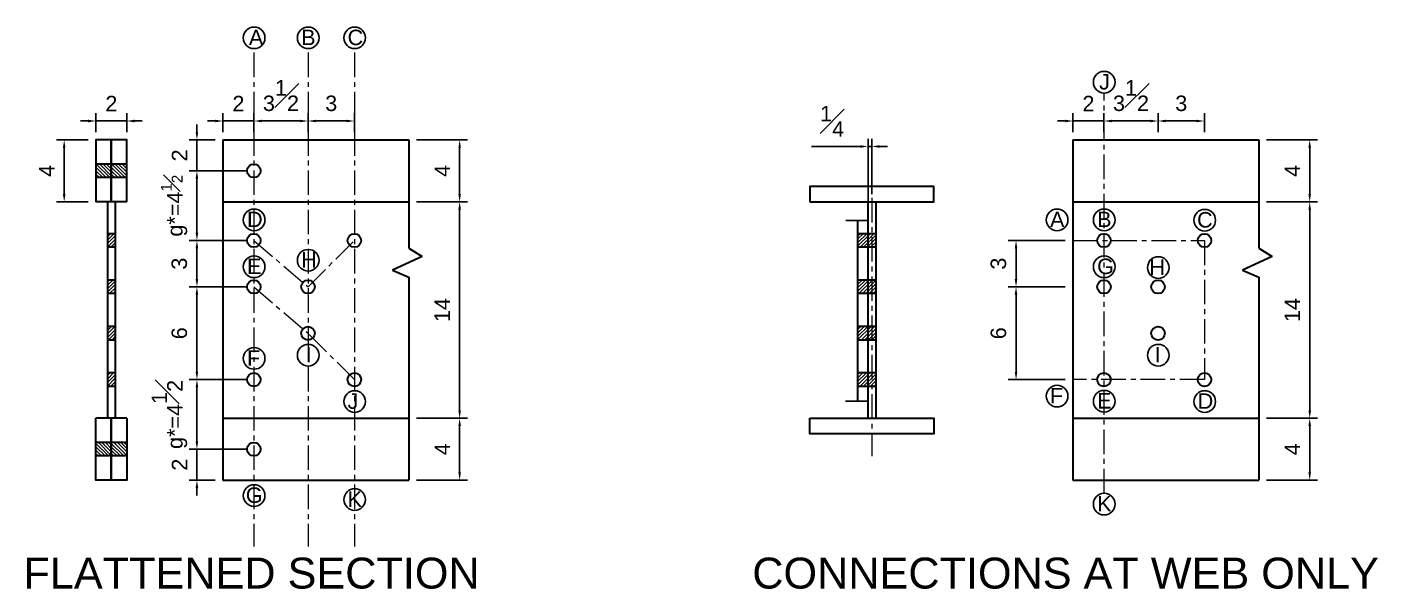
# Model space of a CAD drawing. Header units: inches. Extents: x 2116 to 2390, y 1770 to 1807.
# Drawn here: x 2182 to 2269.3, y 1769.9 to 1806.3 of the extents above; entities that cross this region are included whole.
import ezdxf

# ---------------------------------------------------------------- set-up
doc = ezdxf.new("R2010")
doc.units = ezdxf.units.IN
doc.linetypes.add('CENTER', pattern=[50.8, 31.75, -6.35, 6.35, -6.35])
doc.layers.add('SectionLine', color=253, linetype='CENTER', lineweight=18)
doc.layers.add('Steel', color=1, linetype='Continuous', lineweight=30)
doc.styles.get("Standard").update_dxf_attribs({"font": 'arial.ttf'})
doc.dimstyles.new('ISO-25', dxfattribs={"dimtxt": 1, "dimasz": 0.5, "dimexe": 0.5, "dimexo": 0.5, "dimtad": 1, "dimdec": 4, "dimzin": 1, "dimdsep": 46, "dimlunit": 5, "dimtxsty": 'Standard', "dimcen": 0.5, "dimadec": 0, "dimazin": 0, "dimtfac": 1, "dimtdec": 4, "dimtmove": 0, "dimatfit": 3, "dimfxl": 1, "dimfrac": 1, "dimarcsym": 0})
pattern_1 = [(45, (35.07352, 0), (-0.1122532015, 0.1122532015), [])]

# ---------------------------------------------------------------- blocks, each defined once
blk = doc.blocks.new('*D1')
at = {"color": 0, "lineweight": -2, "transparency": 16777216}
for p, q in [((2196.176, 1796.96), (2192.494, 1796.96)), ((2192.994, 1792.96), (2192.994, 1796.46)), ((2196.176, 1792.46), (2192.494, 1792.46))]:
    blk.add_line(p, q, dxfattribs=at)
at = {"color": 0, "transparency": 16777216}
for points in [[(2192.911, 1796.46), (2193.077, 1796.46), (2192.994, 1796.96)], [(2192.911, 1792.96), (2193.077, 1792.96), (2192.994, 1792.46)]]:
    blk.add_solid(points, dxfattribs=at)
at = {"layer": 'Defpoints', "color": 0, "transparency": 16777216}
for p in [(2192.994, 1796.96), (2196.676, 1796.96), (2196.676, 1792.46)]:
    blk.add_point(p, dxfattribs=at)
at = {"color": 0, "transparency": 16777216, "insert": (2191.519, 1794.71), "char_height": 1, "attachment_point": 5, "rotation": 90}
blk.add_mtext('g*=4{\\H0.7x;\\S1#2;}', dxfattribs=at)
blk = doc.blocks.new('*D14')
at = {"color": 0, "lineweight": -2, "transparency": 16777216}
for p, q in [((2196.176, 1792.46), (2192.494, 1792.46)), ((2192.994, 1791.96), (2192.994, 1789.96)), ((2196.176, 1789.46), (2192.494, 1789.46))]:
    blk.add_line(p, q, dxfattribs=at)
at = {"color": 0, "transparency": 16777216}
for points in [[(2192.911, 1791.96), (2193.077, 1791.96), (2192.994, 1792.46)], [(2192.911, 1789.96), (2193.077, 1789.96), (2192.994, 1789.46)]]:
    blk.add_solid(points, dxfattribs=at)
at = {"layer": 'Defpoints', "color": 0, "transparency": 16777216}
for p in [(2196.676, 1792.46), (2192.994, 1789.46), (2196.676, 1789.46)]:
    blk.add_point(p, dxfattribs=at)
at = {"color": 0, "transparency": 16777216, "insert": (2191.858, 1790.96), "char_height": 1, "attachment_point": 5, "rotation": 90}
blk.add_mtext('3', dxfattribs=at)
blk = doc.blocks.new('*D15')
at = {"color": 0, "lineweight": -2, "transparency": 16777216}
for p, q in [((2196.176, 1789.46), (2192.494, 1789.46)), ((2192.994, 1788.96), (2192.994, 1783.96)), ((2196.176, 1783.46), (2192.494, 1783.46))]:
    blk.add_line(p, q, dxfattribs=at)
at = {"color": 0, "transparency": 16777216}
for points in [[(2192.911, 1788.96), (2193.077, 1788.96), (2192.994, 1789.46)], [(2192.911, 1783.96), (2193.077, 1783.96), (2192.994, 1783.46)]]:
    blk.add_solid(points, dxfattribs=at)
at = {"layer": 'Defpoints', "color": 0, "transparency": 16777216}
for p in [(2196.676, 1789.46), (2192.994, 1783.46), (2196.676, 1783.46)]:
    blk.add_point(p, dxfattribs=at)
at = {"color": 0, "transparency": 16777216, "insert": (2191.858, 1786.46), "char_height": 1, "attachment_point": 5, "rotation": 90}
blk.add_mtext('6', dxfattribs=at)
blk = doc.blocks.new('*D16')
at = {"color": 0, "lineweight": -2, "transparency": 16777216}
for p, q in [((2196.176, 1783.46), (2192.494, 1783.46)), ((2192.994, 1782.96), (2192.994, 1779.46)), ((2196.176, 1778.96), (2192.494, 1778.96))]:
    blk.add_line(p, q, dxfattribs=at)
at = {"color": 0, "transparency": 16777216}
for points in [[(2192.911, 1782.96), (2193.077, 1782.96), (2192.994, 1783.46)], [(2192.911, 1779.46), (2193.077, 1779.46), (2192.994, 1778.96)]]:
    blk.add_solid(points, dxfattribs=at)
at = {"layer": 'Defpoints', "color": 0, "transparency": 16777216}
for p in [(2196.676, 1783.46), (2192.994, 1778.96), (2196.676, 1778.96)]:
    blk.add_point(p, dxfattribs=at)
at = {"color": 0, "transparency": 16777216, "insert": (2191.218, 1781.21), "char_height": 1, "attachment_point": 5, "rotation": 90}
blk.add_mtext('g*=4{\\H1.000000x;\\S1#2;}', dxfattribs=at)
blk = doc.blocks.new('*D17')
at = {"color": 0, "lineweight": -2, "transparency": 16777216}
for p, q in [((2192.994, 1779.46), (2192.994, 1779.96)), ((2196.176, 1778.96), (2192.494, 1778.96)), ((2192.994, 1778.96), (2192.994, 1776.96)), ((2194.176, 1776.96), (2192.494, 1776.96)), ((2192.994, 1776.46), (2192.994, 1775.96))]:
    blk.add_line(p, q, dxfattribs=at)
at = {"color": 0, "transparency": 16777216}
for points in [[(2192.911, 1779.46), (2193.077, 1779.46), (2192.994, 1778.96)], [(2192.911, 1776.46), (2193.077, 1776.46), (2192.994, 1776.96)]]:
    blk.add_solid(points, dxfattribs=at)
at = {"layer": 'Defpoints', "color": 0, "transparency": 16777216}
for p in [(2196.676, 1778.96), (2192.994, 1776.96), (2194.676, 1776.96)]:
    blk.add_point(p, dxfattribs=at)
at = {"color": 0, "transparency": 16777216, "insert": (2191.867, 1777.96), "char_height": 1, "attachment_point": 5, "rotation": 90}
blk.add_mtext('2', dxfattribs=at)
blk = doc.blocks.new('*D18')
at = {"color": 0, "lineweight": -2, "transparency": 16777216}
for p, q in [((2192.994, 1799.46), (2192.994, 1799.96)), ((2194.176, 1798.96), (2192.494, 1798.96)), ((2192.994, 1796.96), (2192.994, 1798.96)), ((2196.176, 1796.96), (2192.494, 1796.96)), ((2192.994, 1796.46), (2192.994, 1795.96))]:
    blk.add_line(p, q, dxfattribs=at)
at = {"color": 0, "transparency": 16777216}
for points in [[(2192.911, 1799.46), (2193.077, 1799.46), (2192.994, 1798.96)], [(2192.911, 1796.46), (2193.077, 1796.46), (2192.994, 1796.96)]]:
    blk.add_solid(points, dxfattribs=at)
at = {"layer": 'Defpoints', "color": 0, "transparency": 16777216}
for p in [(2192.994, 1798.96), (2194.676, 1798.96), (2196.676, 1796.96)]:
    blk.add_point(p, dxfattribs=at)
at = {"color": 0, "transparency": 16777216, "insert": (2191.867, 1797.96), "char_height": 1, "attachment_point": 5, "rotation": 90}
blk.add_mtext('2', dxfattribs=at)
blk = doc.blocks.new('*D19')
at = {"color": 0, "lineweight": -2, "transparency": 16777216}
for p, q in [((2196.676, 1799.46), (2196.676, 1800.686)), ((2197.176, 1800.186), (2199.676, 1800.186)), ((2200.176, 1799.46), (2200.176, 1800.686))]:
    blk.add_line(p, q, dxfattribs=at)
at = {"color": 0, "transparency": 16777216}
for points in [[(2197.176, 1800.269), (2197.176, 1800.102), (2196.676, 1800.186)], [(2199.676, 1800.269), (2199.676, 1800.102), (2200.176, 1800.186)]]:
    blk.add_solid(points, dxfattribs=at)
at = {"layer": 'Defpoints', "color": 0, "transparency": 16777216}
for p in [(2200.176, 1800.186), (2196.676, 1798.96), (2200.176, 1798.96)]:
    blk.add_point(p, dxfattribs=at)
at = {"color": 0, "transparency": 16777216, "insert": (2198.426, 1801.824), "char_height": 1, "attachment_point": 5}
blk.add_mtext('3{\\H1.000000x;\\S1#2;}', dxfattribs=at)
blk = doc.blocks.new('*D20')
at = {"color": 0, "lineweight": -2, "transparency": 16777216}
for p, q in [((2200.176, 1799.46), (2200.176, 1800.686)), ((2200.676, 1800.186), (2202.676, 1800.186)), ((2203.176, 1799.46), (2203.176, 1800.686))]:
    blk.add_line(p, q, dxfattribs=at)
at = {"color": 0, "transparency": 16777216}
for points in [[(2200.676, 1800.269), (2200.676, 1800.102), (2200.176, 1800.186)], [(2202.676, 1800.269), (2202.676, 1800.102), (2203.176, 1800.186)]]:
    blk.add_solid(points, dxfattribs=at)
at = {"layer": 'Defpoints', "color": 0, "transparency": 16777216}
for p in [(2203.176, 1800.186), (2200.176, 1798.96), (2203.176, 1798.96)]:
    blk.add_point(p, dxfattribs=at)
at = {"color": 0, "transparency": 16777216, "insert": (2201.676, 1801.322), "char_height": 1, "attachment_point": 5}
blk.add_mtext('3', dxfattribs=at)
blk = doc.blocks.new('*D21')
at = {"color": 0, "lineweight": -2, "transparency": 16777216}
for p, q in [((2194.176, 1800.186), (2193.676, 1800.186)), ((2194.676, 1799.46), (2194.676, 1800.686)), ((2196.676, 1800.186), (2194.676, 1800.186)), ((2196.676, 1799.46), (2196.676, 1800.686)), ((2197.176, 1800.186), (2197.676, 1800.186))]:
    blk.add_line(p, q, dxfattribs=at)
at = {"color": 0, "transparency": 16777216}
for points in [[(2194.176, 1800.269), (2194.176, 1800.102), (2194.676, 1800.186)], [(2197.176, 1800.269), (2197.176, 1800.102), (2196.676, 1800.186)]]:
    blk.add_solid(points, dxfattribs=at)
at = {"layer": 'Defpoints', "color": 0, "transparency": 16777216}
for p in [(2194.676, 1800.186), (2194.676, 1798.96), (2196.676, 1798.96)]:
    blk.add_point(p, dxfattribs=at)
at = {"color": 0, "transparency": 16777216, "insert": (2195.676, 1801.313), "char_height": 1, "attachment_point": 5}
blk.add_mtext('2', dxfattribs=at)
blk = doc.blocks.new('*D22')
at = {"color": 0, "lineweight": -2, "transparency": 16777216}
for p, q in [((2185.961, 1800.186), (2185.461, 1800.186)), ((2186.461, 1799.46), (2186.461, 1800.686)), ((2188.461, 1800.186), (2186.461, 1800.186)), ((2188.461, 1799.46), (2188.461, 1800.686)), ((2188.961, 1800.186), (2189.461, 1800.186))]:
    blk.add_line(p, q, dxfattribs=at)
at = {"color": 0, "transparency": 16777216}
for points in [[(2185.961, 1800.269), (2185.961, 1800.102), (2186.461, 1800.186)], [(2188.961, 1800.269), (2188.961, 1800.102), (2188.461, 1800.186)]]:
    blk.add_solid(points, dxfattribs=at)
at = {"layer": 'Defpoints', "color": 0, "transparency": 16777216}
for p in [(2186.461, 1800.186), (2186.461, 1798.96), (2188.461, 1798.96)]:
    blk.add_point(p, dxfattribs=at)
at = {"color": 0, "transparency": 16777216, "insert": (2187.461, 1801.313), "char_height": 1, "attachment_point": 5}
blk.add_mtext('2', dxfattribs=at)
blk = doc.blocks.new('*D23')
at = {"color": 0, "lineweight": -2, "transparency": 16777216}
for p, q in [((2185.961, 1798.96), (2183.913, 1798.96)), ((2184.413, 1798.46), (2184.413, 1795.46)), ((2185.961, 1794.96), (2183.913, 1794.96))]:
    blk.add_line(p, q, dxfattribs=at)
at = {"color": 0, "transparency": 16777216}
for points in [[(2184.329, 1798.46), (2184.496, 1798.46), (2184.413, 1798.96)], [(2184.329, 1795.46), (2184.496, 1795.46), (2184.413, 1794.96)]]:
    blk.add_solid(points, dxfattribs=at)
at = {"layer": 'Defpoints', "color": 0, "transparency": 16777216}
for p in [(2186.461, 1798.96), (2184.413, 1794.96), (2186.461, 1794.96)]:
    blk.add_point(p, dxfattribs=at)
at = {"color": 0, "transparency": 16777216, "insert": (2183.288, 1796.96), "char_height": 1, "attachment_point": 5, "rotation": 90}
blk.add_mtext('4', dxfattribs=at)
blk = doc.blocks.new('*D24')
at = {"color": 0, "lineweight": -2, "transparency": 16777216}
for p, q in [((2207.194, 1798.96), (2210.479, 1798.96)), ((2209.979, 1798.46), (2209.979, 1795.46)), ((2207.194, 1794.96), (2210.479, 1794.96))]:
    blk.add_line(p, q, dxfattribs=at)
at = {"color": 0, "transparency": 16777216}
for points in [[(2209.896, 1798.46), (2210.062, 1798.46), (2209.979, 1798.96)], [(2209.896, 1795.46), (2210.062, 1795.46), (2209.979, 1794.96)]]:
    blk.add_solid(points, dxfattribs=at)
at = {"layer": 'Defpoints', "color": 0, "transparency": 16777216}
for p in [(2206.694, 1798.96), (2206.694, 1794.96), (2209.979, 1794.96)]:
    blk.add_point(p, dxfattribs=at)
at = {"color": 0, "transparency": 16777216, "insert": (2208.854, 1796.96), "char_height": 1, "attachment_point": 5, "rotation": 90}
blk.add_mtext('4', dxfattribs=at)
blk = doc.blocks.new('*D25')
at = {"color": 0, "lineweight": -2, "transparency": 16777216}
for p, q in [((2207.194, 1794.96), (2210.479, 1794.96)), ((2209.979, 1794.46), (2209.979, 1781.46)), ((2207.194, 1780.96), (2210.479, 1780.96))]:
    blk.add_line(p, q, dxfattribs=at)
at = {"color": 0, "transparency": 16777216}
for points in [[(2209.896, 1794.46), (2210.062, 1794.46), (2209.979, 1794.96)], [(2209.896, 1781.46), (2210.062, 1781.46), (2209.979, 1780.96)]]:
    blk.add_solid(points, dxfattribs=at)
at = {"layer": 'Defpoints', "color": 0, "transparency": 16777216}
for p in [(2206.694, 1794.96), (2206.694, 1780.96), (2209.979, 1780.96)]:
    blk.add_point(p, dxfattribs=at)
at = {"color": 0, "transparency": 16777216, "insert": (2208.852, 1787.96), "char_height": 1, "attachment_point": 5, "rotation": 90}
blk.add_mtext('14', dxfattribs=at)
blk = doc.blocks.new('*D26')
at = {"color": 0, "lineweight": -2, "transparency": 16777216}
for p, q in [((2207.194, 1780.96), (2210.479, 1780.96)), ((2209.979, 1780.46), (2209.979, 1777.46)), ((2207.194, 1776.96), (2210.479, 1776.96))]:
    blk.add_line(p, q, dxfattribs=at)
at = {"color": 0, "transparency": 16777216}
for points in [[(2209.896, 1780.46), (2210.062, 1780.46), (2209.979, 1780.96)], [(2209.896, 1777.46), (2210.062, 1777.46), (2209.979, 1776.96)]]:
    blk.add_solid(points, dxfattribs=at)
at = {"layer": 'Defpoints', "color": 0, "transparency": 16777216}
for p in [(2206.694, 1780.96), (2206.694, 1776.96), (2209.979, 1776.96)]:
    blk.add_point(p, dxfattribs=at)
at = {"color": 0, "transparency": 16777216, "insert": (2208.854, 1778.96), "char_height": 1, "attachment_point": 5, "rotation": 90}
blk.add_mtext('4', dxfattribs=at)
blk = doc.blocks.new('*D33')
at = {"color": 0, "lineweight": -2, "transparency": 16777216}
for p, q in [((2249.131, 1792.46), (2245.45, 1792.46)), ((2245.95, 1791.96), (2245.95, 1789.96)), ((2249.131, 1789.46), (2245.45, 1789.46))]:
    blk.add_line(p, q, dxfattribs=at)
at = {"color": 0, "transparency": 16777216}
for points in [[(2245.866, 1791.96), (2246.033, 1791.96), (2245.95, 1792.46)], [(2245.866, 1789.96), (2246.033, 1789.96), (2245.95, 1789.46)]]:
    blk.add_solid(points, dxfattribs=at)
at = {"layer": 'Defpoints', "color": 0, "transparency": 16777216}
for p in [(2249.631, 1792.46), (2245.95, 1789.46), (2249.631, 1789.46)]:
    blk.add_point(p, dxfattribs=at)
at = {"color": 0, "transparency": 16777216, "insert": (2244.814, 1790.96), "char_height": 1, "attachment_point": 5, "rotation": 90}
blk.add_mtext('3', dxfattribs=at)
blk = doc.blocks.new('*D34')
at = {"color": 0, "lineweight": -2, "transparency": 16777216}
for p, q in [((2249.131, 1789.46), (2245.45, 1789.46)), ((2245.95, 1788.96), (2245.95, 1783.96)), ((2249.131, 1783.46), (2245.45, 1783.46))]:
    blk.add_line(p, q, dxfattribs=at)
at = {"color": 0, "transparency": 16777216}
for points in [[(2245.866, 1788.96), (2246.033, 1788.96), (2245.95, 1789.46)], [(2245.866, 1783.96), (2246.033, 1783.96), (2245.95, 1783.46)]]:
    blk.add_solid(points, dxfattribs=at)
at = {"layer": 'Defpoints', "color": 0, "transparency": 16777216}
for p in [(2249.631, 1789.46), (2245.95, 1783.46), (2249.631, 1783.46)]:
    blk.add_point(p, dxfattribs=at)
at = {"color": 0, "transparency": 16777216, "insert": (2244.814, 1786.46), "char_height": 1, "attachment_point": 5, "rotation": 90}
blk.add_mtext('6', dxfattribs=at)
blk = doc.blocks.new('*D38')
at = {"color": 0, "lineweight": -2, "transparency": 16777216}
for p, q in [((2251.631, 1799.46), (2251.631, 1800.686)), ((2252.131, 1800.186), (2254.631, 1800.186)), ((2255.131, 1799.46), (2255.131, 1800.686))]:
    blk.add_line(p, q, dxfattribs=at)
at = {"color": 0, "transparency": 16777216}
for points in [[(2252.131, 1800.269), (2252.131, 1800.102), (2251.631, 1800.186)], [(2254.631, 1800.269), (2254.631, 1800.102), (2255.131, 1800.186)]]:
    blk.add_solid(points, dxfattribs=at)
at = {"layer": 'Defpoints', "color": 0, "transparency": 16777216}
for p in [(2255.131, 1800.186), (2251.631, 1798.96), (2255.131, 1798.96)]:
    blk.add_point(p, dxfattribs=at)
at = {"color": 0, "transparency": 16777216, "insert": (2253.381, 1801.824), "char_height": 1, "attachment_point": 5}
blk.add_mtext('3{\\H1.000000x;\\S1#2;}', dxfattribs=at)
blk = doc.blocks.new('*D39')
at = {"color": 0, "lineweight": -2, "transparency": 16777216}
for p, q in [((2255.131, 1799.46), (2255.131, 1800.686)), ((2255.631, 1800.186), (2257.631, 1800.186)), ((2258.131, 1799.46), (2258.131, 1800.686))]:
    blk.add_line(p, q, dxfattribs=at)
at = {"color": 0, "transparency": 16777216}
for points in [[(2255.631, 1800.269), (2255.631, 1800.102), (2255.131, 1800.186)], [(2257.631, 1800.269), (2257.631, 1800.102), (2258.131, 1800.186)]]:
    blk.add_solid(points, dxfattribs=at)
at = {"layer": 'Defpoints', "color": 0, "transparency": 16777216}
for p in [(2258.131, 1800.186), (2255.131, 1798.96), (2258.131, 1798.96)]:
    blk.add_point(p, dxfattribs=at)
at = {"color": 0, "transparency": 16777216, "insert": (2256.631, 1801.322), "char_height": 1, "attachment_point": 5}
blk.add_mtext('3', dxfattribs=at)
blk = doc.blocks.new('*D31')
at = {"color": 0, "lineweight": -2, "transparency": 16777216}
for p, q in [((2249.131, 1800.186), (2248.631, 1800.186)), ((2249.631, 1799.46), (2249.631, 1800.686)), ((2251.631, 1800.186), (2249.631, 1800.186)), ((2251.631, 1799.46), (2251.631, 1800.686)), ((2252.131, 1800.186), (2252.631, 1800.186))]:
    blk.add_line(p, q, dxfattribs=at)
at = {"color": 0, "transparency": 16777216}
for points in [[(2249.131, 1800.269), (2249.131, 1800.102), (2249.631, 1800.186)], [(2252.131, 1800.269), (2252.131, 1800.102), (2251.631, 1800.186)]]:
    blk.add_solid(points, dxfattribs=at)
at = {"layer": 'Defpoints', "color": 0, "transparency": 16777216}
for p in [(2249.631, 1800.186), (2249.631, 1798.96), (2251.631, 1798.96)]:
    blk.add_point(p, dxfattribs=at)
at = {"color": 0, "transparency": 16777216, "insert": (2250.631, 1801.313), "char_height": 1, "attachment_point": 5}
blk.add_mtext('2', dxfattribs=at)
blk = doc.blocks.new('*D40')
at = {"color": 0, "lineweight": -2, "transparency": 16777216}
for p, q in [((2262.15, 1798.96), (2265.435, 1798.96)), ((2264.935, 1798.46), (2264.935, 1795.46)), ((2262.15, 1794.96), (2265.435, 1794.96))]:
    blk.add_line(p, q, dxfattribs=at)
at = {"color": 0, "transparency": 16777216}
for points in [[(2264.851, 1798.46), (2265.018, 1798.46), (2264.935, 1798.96)], [(2264.851, 1795.46), (2265.018, 1795.46), (2264.935, 1794.96)]]:
    blk.add_solid(points, dxfattribs=at)
at = {"layer": 'Defpoints', "color": 0, "transparency": 16777216}
for p in [(2261.65, 1798.96), (2261.65, 1794.96), (2264.935, 1794.96)]:
    blk.add_point(p, dxfattribs=at)
at = {"color": 0, "transparency": 16777216, "insert": (2263.81, 1796.96), "char_height": 1, "attachment_point": 5, "rotation": 90}
blk.add_mtext('4', dxfattribs=at)
blk = doc.blocks.new('*D41')
at = {"color": 0, "lineweight": -2, "transparency": 16777216}
for p, q in [((2262.15, 1794.96), (2265.435, 1794.96)), ((2264.935, 1794.46), (2264.935, 1781.46)), ((2262.15, 1780.96), (2265.435, 1780.96))]:
    blk.add_line(p, q, dxfattribs=at)
at = {"color": 0, "transparency": 16777216}
for points in [[(2264.851, 1794.46), (2265.018, 1794.46), (2264.935, 1794.96)], [(2264.851, 1781.46), (2265.018, 1781.46), (2264.935, 1780.96)]]:
    blk.add_solid(points, dxfattribs=at)
at = {"layer": 'Defpoints', "color": 0, "transparency": 16777216}
for p in [(2261.65, 1794.96), (2261.65, 1780.96), (2264.935, 1780.96)]:
    blk.add_point(p, dxfattribs=at)
at = {"color": 0, "transparency": 16777216, "insert": (2263.808, 1787.96), "char_height": 1, "attachment_point": 5, "rotation": 90}
blk.add_mtext('14', dxfattribs=at)
blk = doc.blocks.new('*D42')
at = {"color": 0, "lineweight": -2, "transparency": 16777216}
for p, q in [((2262.15, 1780.96), (2265.435, 1780.96)), ((2264.935, 1780.46), (2264.935, 1777.46)), ((2262.15, 1776.96), (2265.435, 1776.96))]:
    blk.add_line(p, q, dxfattribs=at)
at = {"color": 0, "transparency": 16777216}
for points in [[(2264.851, 1780.46), (2265.018, 1780.46), (2264.935, 1780.96)], [(2264.851, 1777.46), (2265.018, 1777.46), (2264.935, 1776.96)]]:
    blk.add_solid(points, dxfattribs=at)
at = {"layer": 'Defpoints', "color": 0, "transparency": 16777216}
for p in [(2261.65, 1780.96), (2261.65, 1776.96), (2264.935, 1776.96)]:
    blk.add_point(p, dxfattribs=at)
at = {"color": 0, "transparency": 16777216, "insert": (2263.81, 1778.96), "char_height": 1, "attachment_point": 5, "rotation": 90}
blk.add_mtext('4', dxfattribs=at)
blk = doc.blocks.new('*D47')
at = {"color": 0, "lineweight": -2, "transparency": 16777216}
for p, q in [((2235.879, 1798.538), (2232.735, 1798.538)), ((2236.379, 1794.243), (2236.379, 1799.038)), ((2236.629, 1798.538), (2236.379, 1798.538)), ((2236.629, 1795.46), (2236.629, 1799.038)), ((2237.129, 1798.538), (2237.629, 1798.538))]:
    blk.add_line(p, q, dxfattribs=at)
at = {"color": 0, "transparency": 16777216}
for points in [[(2235.879, 1798.621), (2235.879, 1798.454), (2236.379, 1798.538)], [(2237.129, 1798.621), (2237.129, 1798.454), (2236.629, 1798.538)]]:
    blk.add_solid(points, dxfattribs=at)
at = {"layer": 'Defpoints', "color": 0, "transparency": 16777216}
for p in [(2236.379, 1798.538), (2236.629, 1794.96), (2236.379, 1793.743)]:
    blk.add_point(p, dxfattribs=at)
at = {"color": 0, "transparency": 16777216, "insert": (2234.057, 1800.165), "char_height": 1, "attachment_point": 5}
blk.add_mtext('{\\H1.000000x;\\S1#4;}', dxfattribs=at)

msp = doc.modelspace()

# ---------------------------------------------------------------- hatches: boundary and pattern name
h = msp.add_hatch()
h.set_pattern_fill('ANSI31', color=256, scale=0.05, angle=90)
h.set_pattern_definition([(135, (3982.42105, -399.73209), (-0.1122532015, -0.1122532015), [])])
h.paths.add_polyline_path([(2187.46068, 1796.52287), (2187.46068, 1797.39787), (2186.46068, 1797.39787), (2186.46068, 1796.52287)])
h = msp.add_hatch()
h.set_pattern_fill('ANSI31', color=256, scale=0.05, angle=90)
h.set_pattern_definition([(135, (3983.42105, -399.73209), (-0.1122532015, -0.1122532015), [])])
h.paths.add_polyline_path([(2188.46068, 1796.52287), (2188.46068, 1797.39787), (2187.46068, 1797.39787), (2187.46068, 1796.52287)])
h = msp.add_hatch()
h.set_pattern_fill('ANSI31', color=256, scale=0.05)
h.set_pattern_definition(pattern_1)
h.paths.add_polyline_path([(2187.21068, 1792.02287), (2187.71068, 1792.02287), (2187.71068, 1792.89787), (2187.21068, 1792.89787)])
h = msp.add_hatch()
h.set_pattern_fill('ANSI31', color=256, scale=0.05)
h.paths.add_polyline_path([(2236.37866, 1792.89787), (2235.71059, 1792.89787), (2235.71059, 1792.02287), (2236.37866, 1792.02287)])
h.paths.add_polyline_path([(2236.87866, 1792.89787), (2236.37866, 1792.89787), (2236.37866, 1792.02287), (2236.87866, 1792.02287)])
h = msp.add_hatch()
h.set_pattern_fill('ANSI31', color=256, scale=0.05)
h.set_pattern_definition(pattern_1)
h.paths.add_polyline_path([(2187.21068, 1789.02287), (2187.71068, 1789.02287), (2187.71068, 1789.89787), (2187.21068, 1789.89787)])
h = msp.add_hatch()
h.set_pattern_fill('ANSI31', color=256, scale=0.05)
h.paths.add_polyline_path([(2236.87866, 1789.89787), (2236.37866, 1789.89787), (2236.37866, 1789.02287), (2236.87866, 1789.02287)])
h.paths.add_polyline_path([(2236.37866, 1789.89787), (2235.71059, 1789.89787), (2235.71059, 1789.02287), (2236.37866, 1789.02287)])
h = msp.add_hatch()
h.set_pattern_fill('ANSI31', color=256, scale=0.05)
h.set_pattern_definition(pattern_1)
h.paths.add_polyline_path([(2187.21068, 1786.02287), (2187.71068, 1786.02287), (2187.71068, 1786.89787), (2187.21068, 1786.89787)])
h = msp.add_hatch()
h.set_pattern_fill('ANSI31', color=256, scale=0.05)
h.paths.add_polyline_path([(2236.37866, 1786.89787), (2235.71059, 1786.89787), (2235.71059, 1786.02287), (2236.37866, 1786.02287)])
h.paths.add_polyline_path([(2236.87866, 1786.89787), (2236.37866, 1786.89787), (2236.37866, 1786.02287), (2236.87866, 1786.02287)])
h = msp.add_hatch()
h.set_pattern_fill('ANSI31', color=256, scale=0.05)
h.set_pattern_definition(pattern_1)
h.paths.add_polyline_path([(2187.21068, 1783.02287), (2187.71068, 1783.02287), (2187.71068, 1783.89787), (2187.21068, 1783.89787)])
h = msp.add_hatch()
h.set_pattern_fill('ANSI31', color=256, scale=0.05)
h.paths.add_polyline_path([(2236.37866, 1783.89787), (2235.71059, 1783.89787), (2235.71059, 1783.02287), (2236.37866, 1783.02287)])
h.paths.add_polyline_path([(2236.87866, 1783.89787), (2236.37866, 1783.89787), (2236.37866, 1783.02287), (2236.87866, 1783.02287)])
h = msp.add_hatch()
h.set_pattern_fill('ANSI31', color=256, scale=0.05, angle=90)
h.set_pattern_definition([(135, (3982.42105, -398.73209), (-0.1122532015, -0.1122532015), [])])
h.paths.add_polyline_path([(2186.46068, 1779.39787), (2186.46068, 1778.52287), (2187.46068, 1778.52287), (2187.46068, 1779.39787)])
h = msp.add_hatch()
h.set_pattern_fill('ANSI31', color=256, scale=0.05, angle=90)
h.set_pattern_definition([(135, (3983.42105, -398.73209), (-0.1122532015, -0.1122532015), [])])
h.paths.add_polyline_path([(2187.46068, 1779.39787), (2187.46068, 1778.52287), (2188.46068, 1778.52287), (2188.46068, 1779.39787)])

# ---------------------------------------------------------------- linework, layer by layer
for p, q in [((2234.945, 1793.7427), (2236.37866, 1793.7427)), ((2234.92533, 1782.07031), (2236.37866, 1782.07031))]:
    msp.add_line(p, q)
for centre in [(2196.69177, 1805.56369), (2200.19177, 1805.56369), (2203.19177, 1805.56369), (2251.64741, 1802.69613), (2196.69177, 1793.79295), (2248.60306, 1793.79295), (2251.64741, 1793.79295), (2258.14741, 1793.77052), (2196.69177, 1790.75928), (2200.19177, 1791.1781), (2251.64741, 1790.75928), (2255.14741, 1790.70688), (2196.69177, 1784.83551), (2200.19177, 1785.04025), (2255.14741, 1785.04025), (2203.19177, 1782.0445), (2248.60306, 1782.39794), (2251.64741, 1782.06503), (2258.14741, 1782.0445), (2196.69177, 1775.96399), (2203.19177, 1775.70454), (2251.64741, 1775.40926)]:
    msp.add_circle(centre, 0.7)
at = {"layer": 'SectionLine', "ltscale": 0.05}
for p, q in [((2196.67558, 1804.60913), (2196.67558, 1772.6738)), ((2200.17558, 1804.60913), (2200.17558, 1772.6738)), ((2203.17558, 1804.60913), (2203.17558, 1772.6738)), ((2251.64741, 1776.10926), (2251.64741, 1801.99613)), ((2236.62866, 1797.75776), (2236.62866, 1778.50455)), ((2196.67558, 1792.46037), (2200.17558, 1789.46037)), ((2200.17558, 1789.46037), (2203.17558, 1792.46037)), ((2196.67558, 1789.46037), (2200.17558, 1786.46037)), ((2203.17558, 1783.46037), (2200.17558, 1786.46037))]:
    msp.add_line(p, q, dxfattribs=at)
msp.add_lwpolyline([(2249.63122, 1792.46037), (2258.13122, 1792.46037), (2258.13122, 1783.46037), (2249.63122, 1783.46037)], dxfattribs=at)
at = {"layer": 'Steel'}
for p, q in [((2194.67558, 1798.96037), (2194.67558, 1776.96037)), ((2194.67558, 1798.96037), (2206.6942, 1798.96037)), ((2206.6942, 1798.96037), (2206.6942, 1791.96271)), ((2249.63122, 1798.96037), (2249.63122, 1776.96037)), ((2249.63122, 1798.96037), (2261.64984, 1798.96037)), ((2261.64984, 1798.96037), (2261.64984, 1791.96271)), ((2187.46068, 1797.39787), (2186.46068, 1797.39787)), ((2188.46068, 1797.39787), (2187.46068, 1797.39787)), ((2187.46068, 1796.52287), (2186.46068, 1796.52287)), ((2188.46068, 1796.52287), (2187.46068, 1796.52287)), ((2187.46068, 1794.96037), (2186.46068, 1794.96037)), ((2187.21068, 1794.96037), (2187.21068, 1780.96037)), ((2188.46068, 1794.96037), (2187.46068, 1794.96037)), ((2187.71068, 1794.96037), (2187.71068, 1780.96037)), ((2194.67558, 1794.96037), (2206.6942, 1794.96037)), ((2236.37866, 1794.96037), (2236.37866, 1780.96037)), ((2236.87866, 1794.96037), (2236.87866, 1780.96037)), ((2249.63122, 1794.96037), (2261.64984, 1794.96037)), ((2235.71059, 1793.7427), (2235.71059, 1782.07031)), ((2187.71068, 1792.89787), (2187.21068, 1792.89787)), ((2236.87866, 1792.89787), (2235.71059, 1792.89787)), ((2187.71068, 1792.02287), (2187.21068, 1792.02287)), ((2207.56062, 1791.43156), (2205.63565, 1790.53936)), ((2206.6942, 1791.96271), (2207.56062, 1791.43156)), ((2236.87866, 1792.02287), (2235.71059, 1792.02287)), ((2262.51627, 1791.43156), (2260.5913, 1790.53936)), ((2261.64984, 1791.96271), (2262.51627, 1791.43156)), ((2205.63565, 1790.53936), (2206.6942, 1790.08335)), ((2260.5913, 1790.53936), (2261.64984, 1790.08335)), ((2187.71068, 1789.89787), (2187.21068, 1789.89787)), ((2206.6942, 1790.08335), (2206.6942, 1776.96037)), ((2236.87866, 1789.89787), (2235.71059, 1789.89787)), ((2261.64984, 1790.08335), (2261.64984, 1776.96037)), ((2187.71068, 1789.02287), (2187.21068, 1789.02287)), ((2236.87866, 1789.02287), (2235.71059, 1789.02287)), ((2187.71068, 1786.89787), (2187.21068, 1786.89787)), ((2236.87866, 1786.89787), (2235.71059, 1786.89787)), ((2187.71068, 1786.02287), (2187.21068, 1786.02287)), ((2236.87866, 1786.02287), (2235.71059, 1786.02287)), ((2187.71068, 1783.89787), (2187.21068, 1783.89787)), ((2236.87866, 1783.89787), (2235.71059, 1783.89787)), ((2187.71068, 1783.02287), (2187.21068, 1783.02287)), ((2236.87866, 1783.02287), (2235.71059, 1783.02287)), ((2187.46068, 1780.96037), (2186.46068, 1780.96037)), ((2188.46068, 1780.96037), (2187.46068, 1780.96037)), ((2194.67558, 1780.96037), (2206.6942, 1780.96037)), ((2249.63122, 1780.96037), (2261.64984, 1780.96037)), ((2187.46068, 1779.39787), (2186.46068, 1779.39787)), ((2188.46068, 1779.39787), (2187.46068, 1779.39787)), ((2187.46068, 1778.52287), (2186.46068, 1778.52287)), ((2188.46068, 1778.52287), (2187.46068, 1778.52287)), ((2194.67558, 1776.96037), (2206.6942, 1776.96037)), ((2249.63122, 1776.96037), (2261.64984, 1776.96037))]:
    msp.add_line(p, q, dxfattribs=at)
for points in [[(2187.46068, 1794.96037), (2187.46068, 1798.96037), (2186.46068, 1798.96037), (2186.46068, 1794.96037)], [(2188.46068, 1794.96037), (2188.46068, 1798.96037), (2187.46068, 1798.96037), (2187.46068, 1794.96037)], [(2187.46068, 1780.96037), (2187.46068, 1776.96037), (2186.46068, 1776.96037), (2186.46068, 1780.96037)], [(2188.46068, 1780.96037), (2188.46068, 1776.96037), (2187.46068, 1776.96037), (2187.46068, 1780.96037)]]:
    msp.add_lwpolyline(points, dxfattribs=at)
for points in [[(2232.62866, 1794.96037), (2240.62866, 1794.96037), (2240.62866, 1795.96037), (2232.62866, 1795.96037)], [(2232.62866, 1780.96037), (2240.62866, 1780.96037), (2240.62866, 1779.96037), (2232.62866, 1779.96037)]]:
    msp.add_lwpolyline(points, close=True, dxfattribs=at)
for centre in [(2196.67558, 1796.96037), (2196.67558, 1792.46037), (2203.17558, 1792.46037), (2251.63122, 1792.46037), (2258.13122, 1792.46037), (2196.67558, 1789.46037), (2200.17558, 1789.46037), (2251.63122, 1789.46037), (2255.13122, 1789.46037), (2200.17558, 1786.46037), (2255.13122, 1786.46037), (2196.67558, 1783.46037), (2203.17558, 1783.46037), (2251.63122, 1783.46037), (2258.13122, 1783.46037), (2196.67558, 1778.96037)]:
    msp.add_circle(centre, 0.4375, dxfattribs=at)

# ---------------------------------------------------------------- texts
for s, height, p in [('A', 1, (2196.35122, 1805.09231)), ('B', 1, (2199.73496, 1805.09231)), ('C', 1, (2202.73496, 1805.09231)), ('J', 1, (2251.32038, 1802.22475)), ('D', 1, (2196.23496, 1793.32157)), ('A', 1, (2248.14625, 1793.32157)), ('B', 1, (2251.19061, 1793.32157)), ('C', 1, (2257.65112, 1793.29913)), ('H', 1, (2199.73496, 1790.70672)), ('E', 1, (2196.23496, 1790.2879)), ('G', 1, (2251.19061, 1790.2879)), ('H', 1, (2254.56881, 1790.23549)), ('F', 1, (2196.23496, 1784.36413)), ('I', 1, (2200.02629, 1784.56887)), ('I', 1, (2254.9144, 1784.56887)), ('F', 1, (2248.14625, 1781.92655)), ('E', 1, (2251.19061, 1781.59365)), ('J', 1, (2202.73496, 1781.57311)), ('D', 1, (2257.69061, 1781.57311)), ('G', 1, (2196.15536, 1775.49261)), ('K', 1, (2202.73496, 1775.23315)), ('K', 1, (2251.19061, 1774.93787)), ('FLATTENED SECTION', 2, (2181.7807, 1769.95072)), ('CONNECTIONS AT WEB ONLY', 2, (2228.89826, 1769.95072))]:
    msp.add_text(s, height=height).set_placement(p)

# ---------------------------------------------------------------- dimensions: what is measured, and where the dimension line sits
for base, p1, p2, picture, middle in [((2200.17558, 1800.18562), (2196.67558, 1798.96037), (2200.17558, 1798.96037), '*D19', (2198.42558, 1801.82358)), ((2255.13122, 1800.18562), (2251.63122, 1798.96037), (2255.13122, 1798.96037), '*D38', (2253.38122, 1801.82358)), ((2186.46068, 1800.18562), (2188.46068, 1798.96037), (2186.46068, 1798.96037), '*D22', (2187.46068, 1801.31266)), ((2194.67558, 1800.18562), (2196.67558, 1798.96037), (2194.67558, 1798.96037), '*D21', (2195.67558, 1801.31266)), ((2249.63122, 1800.18562), (2251.63122, 1798.96037), (2249.63122, 1798.96037), '*D31', (2250.63122, 1801.31266)), ((2236.37866, 1798.53778), (2236.62866, 1794.96037), (2236.37866, 1793.7427), '*D47', (2234.05698, 1800.16482))]:
    dim = msp.add_linear_dim(base=base, p1=p1, p2=p2, dimstyle='ISO-25')
    dim.commit()
    dim.dimension.update_dxf_attribs({"geometry": picture, "text_midpoint": middle})
for base, p1, p2, picture, middle in [((2203.17558, 1800.18562), (2200.17558, 1798.96037), (2203.17558, 1798.96037), '*D20', (2201.67558, 1801.32153)), ((2258.13122, 1800.18562), (2255.13122, 1798.96037), (2258.13122, 1798.96037), '*D39', (2256.63122, 1801.32153))]:
    dim = msp.add_linear_dim(base=base, p1=p1, p2=p2, dimstyle='ISO-25', override={"dimtmove": 1})
    dim.commit()
    dim.dimension.update_dxf_attribs({"geometry": picture, "text_midpoint": middle})
for base, p1, p2, picture, middle in [((2192.99403, 1798.96037), (2196.67558, 1796.96037), (2194.67558, 1798.96037), '*D18', (2191.86698, 1797.96037)), ((2184.4127, 1794.96037), (2186.46068, 1798.96037), (2186.46068, 1794.96037), '*D23', (2183.2877, 1796.96037)), ((2209.97916, 1794.96037), (2206.6942, 1798.96037), (2206.6942, 1794.96037), '*D24', (2208.85416, 1796.96037)), ((2264.9348, 1794.96037), (2261.64984, 1798.96037), (2261.64984, 1794.96037), '*D40', (2263.8098, 1796.96037)), ((2192.99403, 1789.46037), (2196.67558, 1792.46037), (2196.67558, 1789.46037), '*D14', (2191.85812, 1790.96037)), ((2245.94967, 1789.46037), (2249.63122, 1792.46037), (2249.63122, 1789.46037), '*D33', (2244.81376, 1790.96037))]:
    dim = msp.add_linear_dim(base=base, p1=p1, p2=p2, angle=90, dimstyle='ISO-25')
    dim.commit()
    dim.dimension.update_dxf_attribs({"geometry": picture, "text_midpoint": middle})
dim = msp.add_linear_dim(base=(2192.99403, 1796.96037), p1=(2196.67558, 1792.46037), p2=(2196.67558, 1796.96037), angle=90, text='g*=4{\\H0.7x;\\S1#2;}', dimstyle='ISO-25')
dim.commit()
dim.dimension.update_dxf_attribs({"geometry": '*D1', "text_midpoint": (2192.99403, 1794.71037), "dimtype": 160})
for base, p1, p2, picture, middle in [((2209.97916, 1780.96037), (2206.6942, 1794.96037), (2206.6942, 1780.96037), '*D25', (2208.85211, 1787.96037)), ((2264.9348, 1780.96037), (2261.64984, 1794.96037), (2261.64984, 1780.96037), '*D41', (2263.80776, 1787.96037)), ((2192.99403, 1783.46037), (2196.67558, 1789.46037), (2196.67558, 1783.46037), '*D15', (2191.85846, 1786.46037)), ((2245.94967, 1783.46037), (2249.63122, 1789.46037), (2249.63122, 1783.46037), '*D34', (2244.8141, 1786.46037)), ((2209.97916, 1776.96037), (2206.6942, 1780.96037), (2206.6942, 1776.96037), '*D26', (2208.85416, 1778.96037)), ((2264.9348, 1776.96037), (2261.64984, 1780.96037), (2261.64984, 1776.96037), '*D42', (2263.8098, 1778.96037)), ((2192.99403, 1776.96037), (2196.67558, 1778.96037), (2194.67558, 1776.96037), '*D17', (2191.86698, 1777.96037))]:
    dim = msp.add_linear_dim(base=base, p1=p1, p2=p2, angle=90, dimstyle='ISO-25', override={"dimtmove": 1})
    dim.commit()
    dim.dimension.update_dxf_attribs({"geometry": picture, "text_midpoint": middle})
dim = msp.add_linear_dim(base=(2192.99403, 1778.96037), p1=(2196.67558, 1783.46037), p2=(2196.67558, 1778.96037), angle=90, text='g*=<>', dimstyle='ISO-25', override={"dimtmove": 1})
dim.commit()
dim.dimension.update_dxf_attribs({"geometry": '*D16', "text_midpoint": (2192.99403, 1781.21037), "dimtype": 160})

doc.saveas('drawing.dxf')
